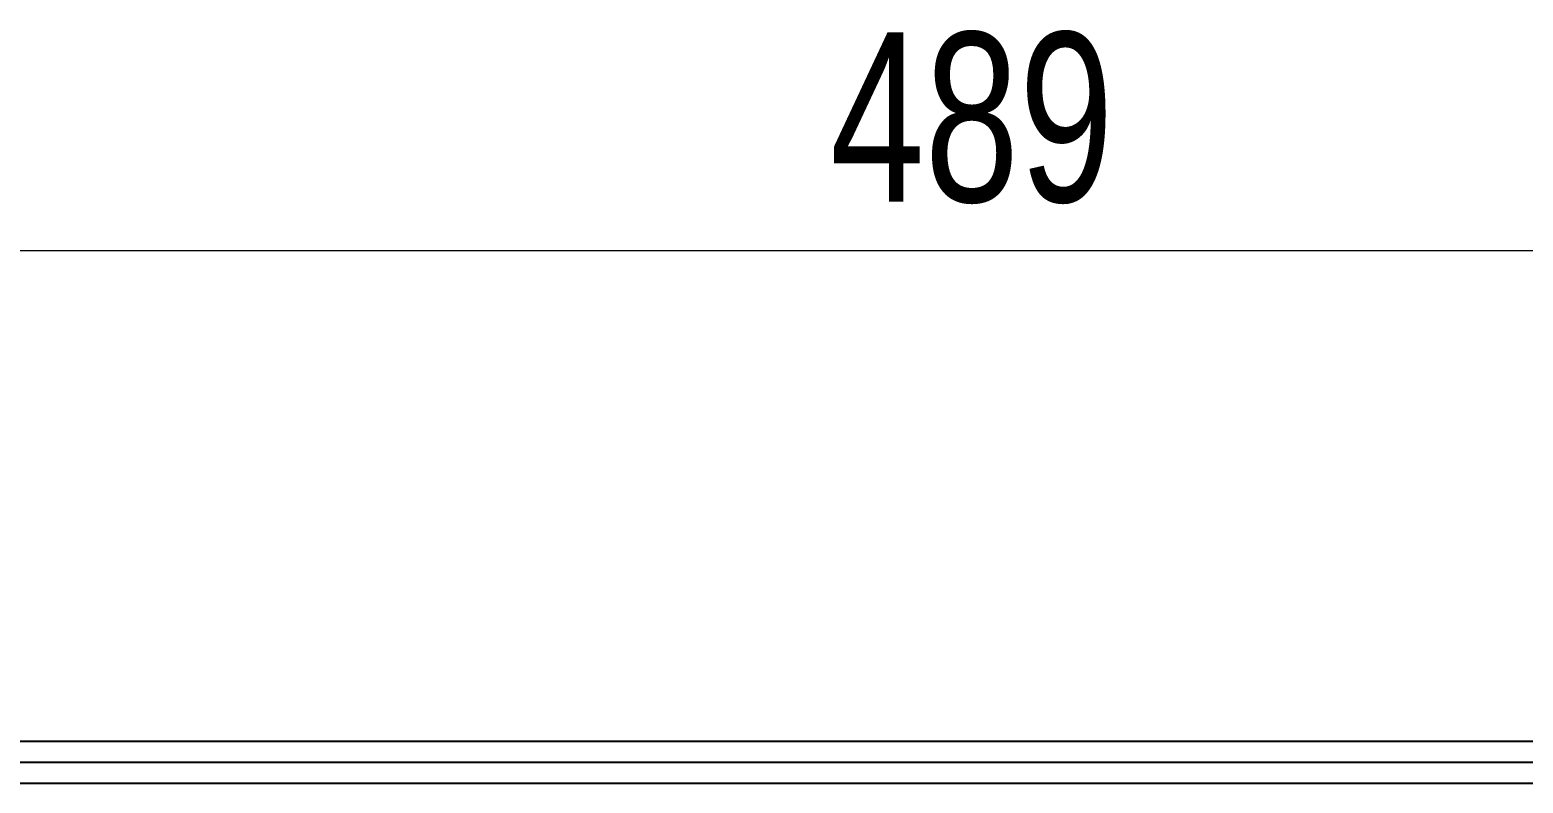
# Model space of a CAD drawing. Header units: millimetres. Extents: x 75 to 2075, y 25 to 1460.
# Drawn here: x 488.7 to 643, y 1176.3 to 1254.1 of the extents above; entities that cross this region are included whole.
import ezdxf

# ---------------------------------------------------------------- set-up
doc = ezdxf.new("R2010")
doc.units = ezdxf.units.MM
doc.header["$LTSCALE"] = 5
doc.styles.add('SLDTEXTSTYLE0', font='TXT', dxfattribs={"width": 0.75})
doc.dimstyles.new('SLDDIMSTYLE1', dxfattribs={"dimtxt": 17.5, "dimasz": 16.51, "dimexe": 0, "dimexo": 0.0625, "dimgap": 4.375, "dimtad": 1, "dimlfac": 0.7, "dimrnd": 1e-09, "dimzin": 12, "dimdsep": 46, "dimtxsty": 'SLDTEXTSTYLE0', "dimsah": 1, "dimcen": 0.09, "dimadec": 0, "dimazin": 3, "dimtfac": 1, "dimtofl": 0, "dimtmove": 0, "dimatfit": 3, "dimfxl": 1, "dimfrac": 2, "dimtolj": 1, "dimtzin": 12, "dimarcsym": 0})

# ---------------------------------------------------------------- blocks, each defined once
blk = doc.blocks.new('_D_5')
at = {"color": 7, "linetype": 'Continuous', "lineweight": 0}
for p, q in [((240.49, 1182.43), (240.49, 1236.29)), ((939.06, 1182.43), (939.06, 1236.29)), ((939.06, 1231.29), (240.49, 1231.29))]:
    blk.add_line(p, q, dxfattribs=at)
at = {"color": 7, "linetype": 'Continuous', "lineweight": 18}
for points in [[(240.49, 1231.29), (257, 1228.75), (257, 1233.83)], [(939.06, 1231.29), (922.55, 1233.83), (922.55, 1228.75)]]:
    blk.add_solid(points, dxfattribs=at)
at = {"color": 7, "linetype": 'Continuous', "lineweight": 18, "insert": (571.4, 1253.85), "char_height": 17.5, "attachment_point": 1, "style": 'SLDTEXTSTYLE0'}
blk.add_mtext('489', dxfattribs=at)

msp = doc.modelspace()

# ---------------------------------------------------------------- linework, layer by layer
at = {"color": 7, "linetype": 'Continuous', "lineweight": 25}
for p, q in [((935.907, 1180.579), (417.632, 1180.579)), ((935.907, 1178.436), (417.632, 1178.436)), ((417.632, 1176.293), (934.775, 1176.293))]:
    msp.add_line(p, q, dxfattribs=at)

# ---------------------------------------------------------------- dimensions: what is measured, and where the dimension line sits
at = {"color": 7, "linetype": 'Continuous', "lineweight": 18}
dim = msp.add_linear_dim(base=(240.489, 1231.293), p1=(939.06, 1177.426), p2=(240.489, 1177.426), dimstyle='SLDDIMSTYLE1', dxfattribs=at)
dim.commit()
dim.dimension.update_dxf_attribs({"geometry": '_D_5', "text_midpoint": (590.794, 1231.293), "dimtype": 160})

doc.saveas('drawing.dxf')
